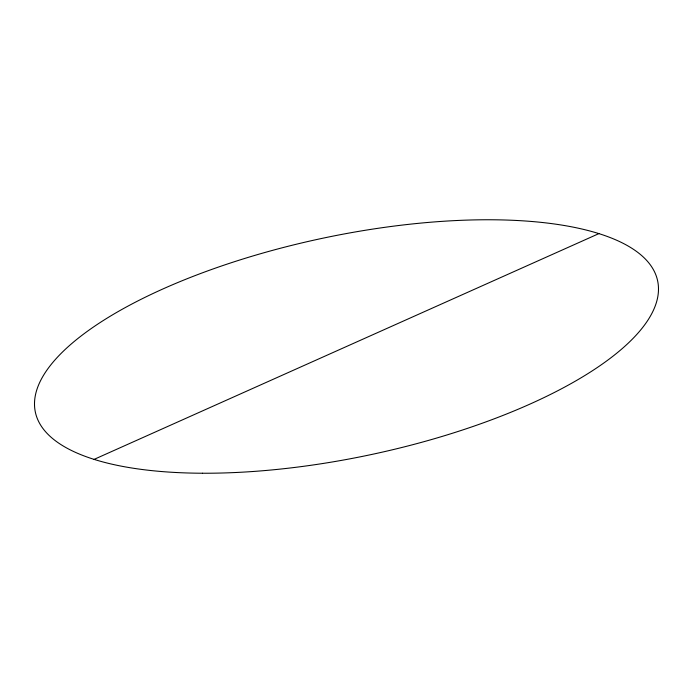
<?xml version="1.0" encoding="UTF-8"?>
<svg xmlns="http://www.w3.org/2000/svg" width="693" height="693" viewBox="0 0 693 693"><rect width="100%" height="100%" fill="white"/><g stroke="black" fill="none" stroke-linecap="round" stroke-linejoin="round"><path stroke-width="1.04" d="M94.101 459.381L598.899 233.619M202.503 473.232A317.974 110.837 -11.9 0 0 658.185 284.156A317.974 110.837 -11.9 0 0 178.811 282.112A317.974 110.837 -11.9 0 0 202.503 473.232"/></g></svg>
